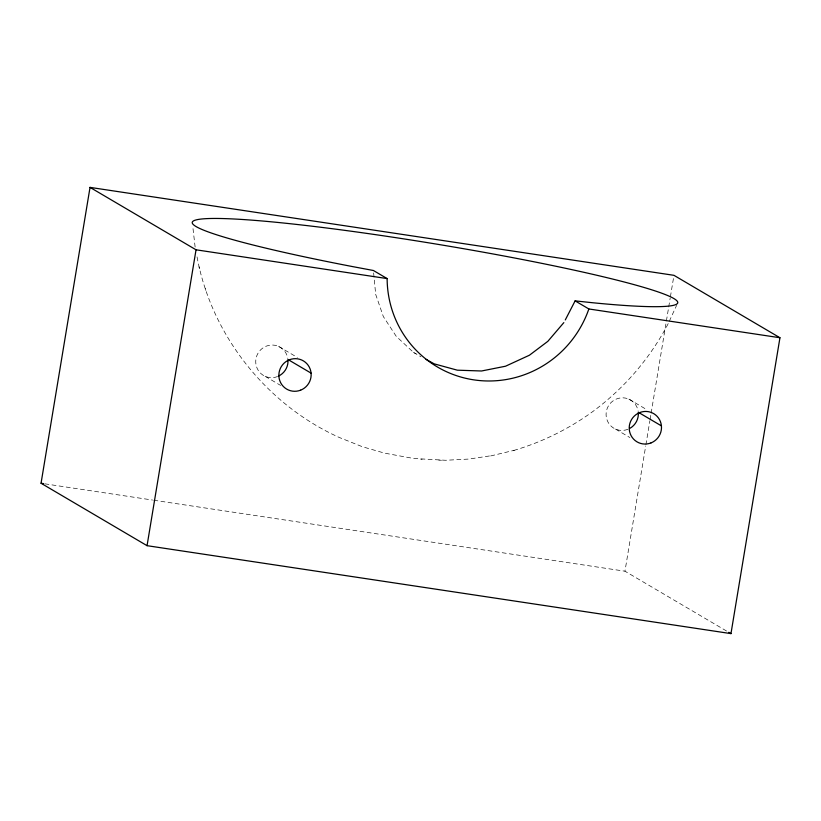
<?xml version="1.0" encoding="UTF-8"?>
<svg xmlns="http://www.w3.org/2000/svg" width="821" height="821" viewBox="0 0 821 821"><rect width="100%" height="100%" fill="white"/><g stroke="black" fill="none" stroke-linecap="round" stroke-linejoin="round"><path stroke-width="0.62" stroke-dasharray="4.11 3.08" d="M726.554 631.021L624.966 571.2L645.696 446.019M645.901 444.756L649.883 420.732M650.088 419.469L650.93 414.41M651.135 413.148L668.51 308.203M668.715 306.931L670.182 298.085M670.398 296.822L673.743 276.585M669.259 321.329L676.617 305.35M668.212 323.607C650.735 357.063 625.859 386.486 595.779 409.299L594.23 410.49C570.123 428.305 542.989 441.821 514.244 450.308L512.14 450.821M197.05 256.922C211.51 335.461 266.497 404.537 339.135 437.408L362.389 446.737L384.628 453.151L413.692 458.487L445.516 460.273L468.873 459.062L492.405 455.532M490.691 455.942L514.244 450.308M420.783 459.185L422.117 459.257M438.825 460.119L441.482 460.263M44.847 483.826L152.511 500.04M153.784 500.235L624.966 571.2M375.649 294.267L383.335 316.578L396.245 336.343L413.445 352.353L416.093 353.82M628.927 399.16L646.548 409.535M615.524 429.096L629.84 437.531M413.445 352.353L420.957 356.776M278.576 346.39L297.305 357.422M265.173 376.326L280.587 385.408M205.301 288.53L205.825 290.388M198.98 266.794L199.524 268.724M195.121 247.039L192.832 227.068M373.637 272.952L375.402 291.332M627.88 429.301A16.399 16.061 -59.5 0 1 606.76 419.11A16.399 16.061 -59.5 0 1 618.603 398.298A16.399 16.061 -59.5 0 1 638.163 411.218M277.529 376.541A16.399 16.061 -59.5 0 1 256.409 366.351A16.399 16.061 -59.5 0 1 268.251 345.528A16.399 16.061 -59.5 0 1 287.812 358.449"/><path stroke-width="1.23" d="M41.05 483.251L90.033 187.383L673.949 275.322L779.95 337.749L730.967 633.617L147.051 545.678L41.05 483.251L43.585 483.631M147.051 545.678L196.034 249.8L90.033 187.383M565.289 319.933L575.121 300.876L591.982 302.672A246.064 18.452 9.4 0 0 590.104 273.711A246.064 18.452 9.4 0 0 224.123 218.591A246.064 18.452 9.4 0 0 353.102 266.692L373.401 270.499L387.132 278.586A105.437 103.2 -59.5 0 0 473.738 379.846A105.437 103.2 -59.5 0 0 588.852 308.963L779.95 337.749M563.842 322.612L547.823 341.351L529.432 355.216L505.531 366.217L481.558 370.989L457.328 370.179L434.227 363.867L426.058 359.341M196.034 249.8L387.132 278.586M575.121 300.876L588.852 308.963M661.428 425.883L638.297 412.265A16.399 16.061 -59.5 0 1 629.799 428.388M289.054 360.152L311.077 373.124M728.761 632.324L730.967 633.617M287.945 359.506A16.399 16.061 -59.5 0 1 278.493 376.11M651.002 442.919A16.399 16.061 -59.5 0 0 655.63 414.974A16.399 16.061 -59.5 0 0 629.43 425.35A16.399 16.061 -59.5 0 0 651.002 442.919M300.65 390.16A16.399 16.061 -59.5 0 0 305.279 362.205A16.399 16.061 -59.5 0 0 279.078 372.58A16.399 16.061 -59.5 0 0 300.65 390.16"/></g></svg>
